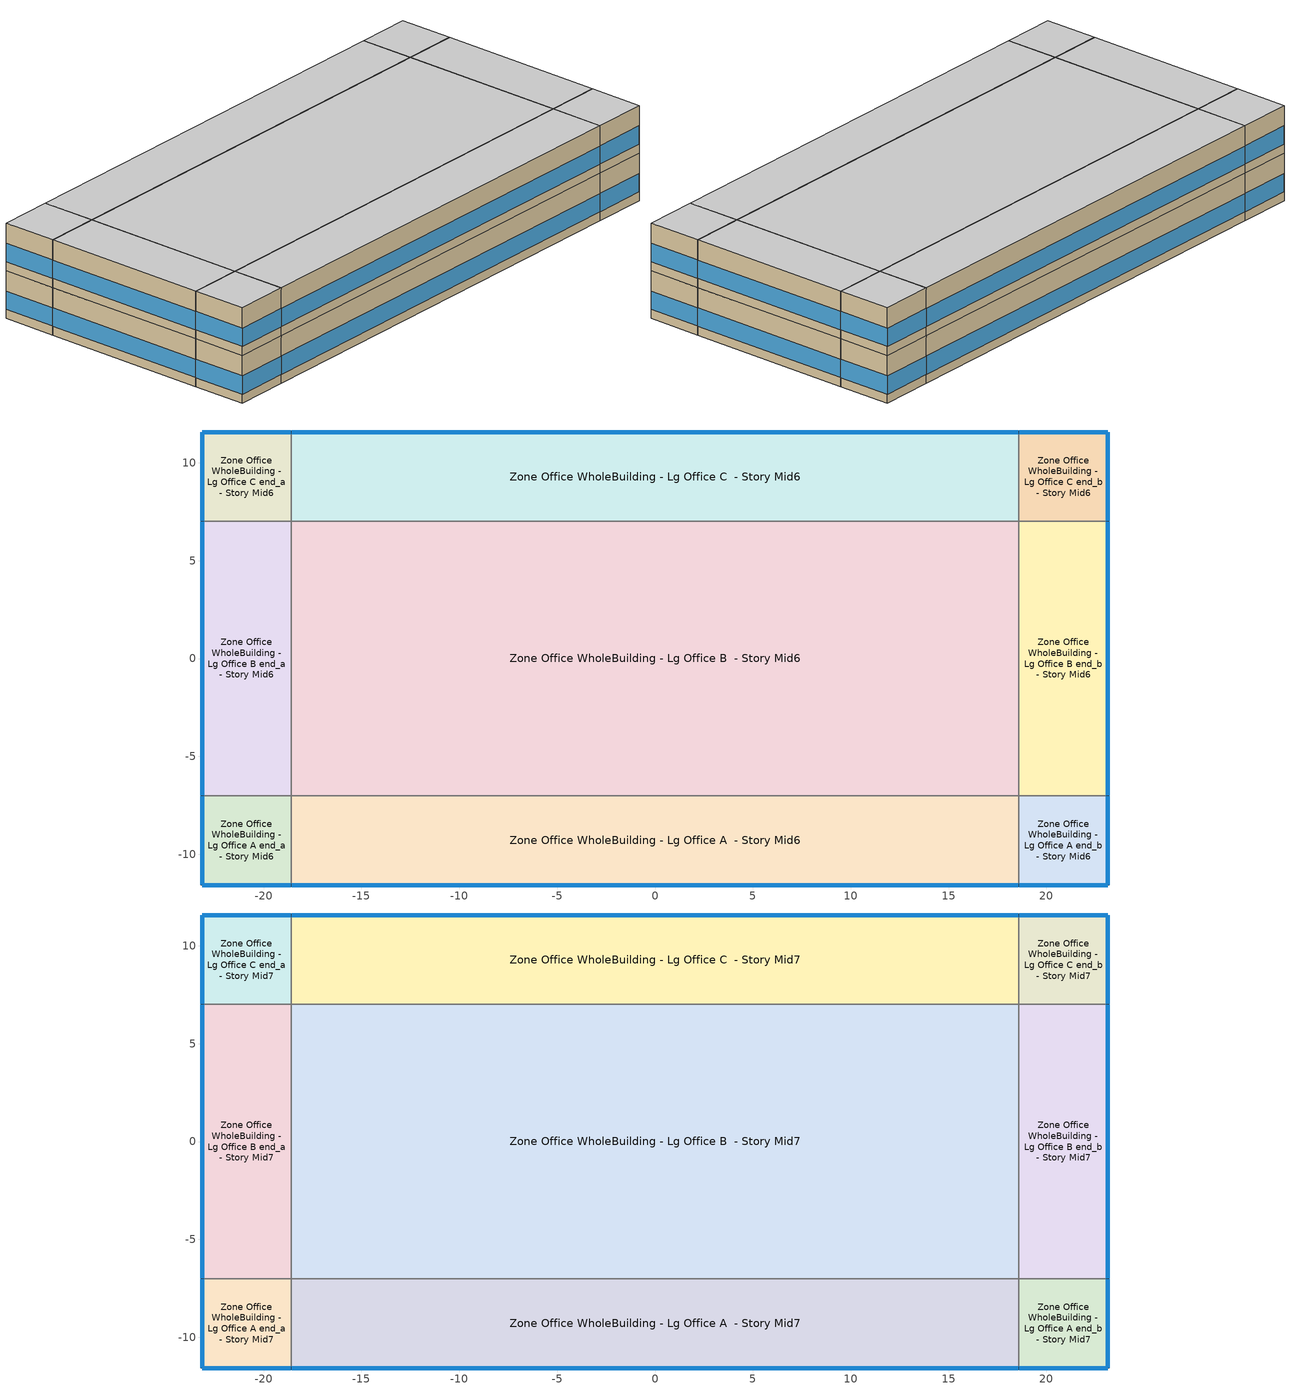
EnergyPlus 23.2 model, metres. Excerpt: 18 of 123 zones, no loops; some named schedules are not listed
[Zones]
Zone Office WholeBuilding - Lg Office A  - Story Mid6
 floor adiabatic (Typical Interior Floor): -18.58,-11.58 -18.58,-7 18.58,-7 18.58,-11.58 z23.77
 wall outside (Typical Insulated Steel Framed Exterior Wall R-4.44): -18.58,-11.58 18.58,-11.58 z23.77:27.74
 wall to Zone Office WholeBuilding - Lg Office A end_a - Story Mid6 (Typical Interior Wall): -18.58,-7 -18.58,-11.58 z23.77:27.74
 wall to Zone Office WholeBuilding - Lg Office B  - Story Mid6 (Typical Interior Wall): 18.58,-7 -18.58,-7 z23.77:27.74
 wall to Zone Office WholeBuilding - Lg Office A end_b - Story Mid6 (Typical Interior Wall): 18.58,-11.58 18.58,-7 z23.77:27.74
 window (Window U-1.01 SHGC 0.74): -18.55,-11.58 18.55,-11.58 z24.54:26.04
 ceiling adiabatic (Typical Interior Ceiling): 18.58,-11.58 18.58,-7 -18.58,-7 -18.58,-11.58 z27.74
Zone Office WholeBuilding - Lg Office A end_a - Story Mid6
 floor adiabatic (Typical Interior Floor): -23.15,-11.58 -23.15,-7 -18.58,-7 -18.58,-11.58 z23.77
 wall outside (Typical Insulated Steel Framed Exterior Wall R-4.44): -23.15,-7 -23.15,-11.58 -18.58,-11.58 z23.77:27.74
 wall to Zone Office WholeBuilding - Lg Office B end_a - Story Mid6 (Typical Interior Wall): -18.58,-7 -23.15,-7 z23.77:27.74
 window (Window U-1.01 SHGC 0.74): -23.15,-7.03 -23.15,-11.55 / -23.13,-11.58 -18.6,-11.58 z24.54:26.06
 ceiling adiabatic (Typical Interior Ceiling): -18.58,-11.58 -18.58,-7 -23.15,-7 -23.15,-11.58 z27.74
Zone Office WholeBuilding - Lg Office A end_b - Story Mid6
 floor adiabatic (Typical Interior Floor): 18.58,-11.58 18.58,-7 23.15,-7 23.15,-11.58 z23.77
 wall outside (Typical Insulated Steel Framed Exterior Wall R-4.44): 18.58,-11.58 23.15,-11.58 23.15,-7 z23.77:27.74
 wall to Zone Office WholeBuilding - Lg Office B end_b - Story Mid6 (Typical Interior Wall): 23.15,-7 18.58,-7 z23.77:27.74
 window (Window U-1.01 SHGC 0.74): 23.15,-11.55 23.15,-7.03 / 18.6,-11.58 23.13,-11.58 z24.54:26.06
 ceiling adiabatic (Typical Interior Ceiling): 23.15,-11.58 23.15,-7 18.58,-7 18.58,-11.58 z27.74
Zone Office WholeBuilding - Lg Office B  - Story Mid6
 floor adiabatic (Typical Interior Floor): -18.58,-7 -18.58,7 18.58,7 18.58,-7 z23.77
 wall to Zone Office WholeBuilding - Lg Office B end_a - Story Mid6 (Typical Interior Wall): -18.58,7 -18.58,-7 z23.77:27.74
 wall to Zone Office WholeBuilding - Lg Office C  - Story Mid6 (Typical Interior Wall): 18.58,7 -18.58,7 z23.77:27.74
 wall to Zone Office WholeBuilding - Lg Office B end_b - Story Mid6 (Typical Interior Wall): 18.58,-7 18.58,7 z23.77:27.74
 ceiling adiabatic (Typical Interior Ceiling): 18.58,-7 18.58,7 -18.58,7 -18.58,-7 z27.74
Zone Office WholeBuilding - Lg Office B end_a - Story Mid6
 floor adiabatic (Typical Interior Floor): -23.15,-7 -23.15,7 -18.58,7 -18.58,-7 z23.77
 wall outside (Typical Insulated Steel Framed Exterior Wall R-4.44): -23.15,7 -23.15,-7 z23.77:27.74
 wall to Zone Office WholeBuilding - Lg Office C end_a - Story Mid6 (Typical Interior Wall): -18.58,7 -23.15,7 z23.77:27.74
 window (Window U-1.01 SHGC 0.74): -23.15,6.98 -23.15,-6.98 z24.54:26.05
 ceiling adiabatic (Typical Interior Ceiling): -18.58,-7 -18.58,7 -23.15,7 -23.15,-7 z27.74
Zone Office WholeBuilding - Lg Office B end_b - Story Mid6
 floor adiabatic (Typical Interior Floor): 18.58,-7 18.58,7 23.15,7 23.15,-7 z23.77
 wall outside (Typical Insulated Steel Framed Exterior Wall R-4.44): 23.15,-7 23.15,7 z23.77:27.74
 wall to Zone Office WholeBuilding - Lg Office C end_b - Story Mid6 (Typical Interior Wall): 23.15,7 18.58,7 z23.77:27.74
 window (Window U-1.01 SHGC 0.74): 23.15,-6.98 23.15,6.98 z24.54:26.05
 ceiling adiabatic (Typical Interior Ceiling): 23.15,-7 23.15,7 18.58,7 18.58,-7 z27.74
Zone Office WholeBuilding - Lg Office C  - Story Mid6
 floor adiabatic (Typical Interior Floor): -18.58,7 -18.58,11.58 18.58,11.58 18.58,7 z23.77
 wall outside (Typical Insulated Steel Framed Exterior Wall R-4.44): 18.58,11.58 -18.58,11.58 z23.77:27.74
 wall to Zone Office WholeBuilding - Lg Office C end_a - Story Mid6 (Typical Interior Wall): -18.58,11.58 -18.58,7 z23.77:27.74
 wall to Zone Office WholeBuilding - Lg Office C end_b - Story Mid6 (Typical Interior Wall): 18.58,7 18.58,11.58 z23.77:27.74
 window (Window U-1.01 SHGC 0.74): 18.55,11.58 -18.55,11.58 z24.54:26.04
 ceiling adiabatic (Typical Interior Ceiling): 18.58,7 18.58,11.58 -18.58,11.58 -18.58,7 z27.74
Zone Office WholeBuilding - Lg Office C end_a - Story Mid6
 floor adiabatic (Typical Interior Floor): -23.15,7 -23.15,11.58 -18.58,11.58 -18.58,7 z23.77
 wall outside (Typical Insulated Steel Framed Exterior Wall R-4.44): -18.58,11.58 -23.15,11.58 -23.15,7 z23.77:27.74
 window (Window U-1.01 SHGC 0.74): -23.15,11.55 -23.15,7.03 / -18.6,11.58 -23.13,11.58 z24.54:26.06
 ceiling adiabatic (Typical Interior Ceiling): -18.58,7 -18.58,11.58 -23.15,11.58 -23.15,7 z27.74
Zone Office WholeBuilding - Lg Office C end_b - Story Mid6
 floor adiabatic (Typical Interior Floor): 18.58,7 18.58,11.58 23.15,11.58 23.15,7 z23.77
 wall outside (Typical Insulated Steel Framed Exterior Wall R-4.44): 23.15,7 23.15,11.58 18.58,11.58 z23.77:27.74
 window (Window U-1.01 SHGC 0.74): 23.13,11.58 18.6,11.58 / 23.15,7.03 23.15,11.55 z24.54:26.06
 ceiling adiabatic (Typical Interior Ceiling): 23.15,7 23.15,11.58 18.58,11.58 18.58,7 z27.74
Zone Office WholeBuilding - Lg Office A  - Story Mid7
 floor adiabatic (Typical Interior Floor): -18.58,-11.58 -18.58,-7 18.58,-7 18.58,-11.58 z27.74
 wall outside (Typical Insulated Steel Framed Exterior Wall R-4.44): -18.58,-11.58 18.58,-11.58 z27.74:31.7
 wall to Zone Office WholeBuilding - Lg Office A end_a - Story Mid7 (Typical Interior Wall): -18.58,-7 -18.58,-11.58 z27.74:31.7
 wall to Zone Office WholeBuilding - Lg Office B  - Story Mid7 (Typical Interior Wall): 18.58,-7 -18.58,-7 z27.74:31.7
 wall to Zone Office WholeBuilding - Lg Office A end_b - Story Mid7 (Typical Interior Wall): 18.58,-11.58 18.58,-7 z27.74:31.7
 window (Window U-1.01 SHGC 0.74): -18.55,-11.58 18.55,-11.58 z28.5:30.01
 ceiling adiabatic (Typical Interior Ceiling): 18.58,-11.58 18.58,-7 -18.58,-7 -18.58,-11.58 z31.7
Zone Office WholeBuilding - Lg Office A end_a - Story Mid7
 floor adiabatic (Typical Interior Floor): -23.15,-11.58 -23.15,-7 -18.58,-7 -18.58,-11.58 z27.74
 wall outside (Typical Insulated Steel Framed Exterior Wall R-4.44): -23.15,-7 -23.15,-11.58 -18.58,-11.58 z27.74:31.7
 wall to Zone Office WholeBuilding - Lg Office B end_a - Story Mid7 (Typical Interior Wall): -18.58,-7 -23.15,-7 z27.74:31.7
 window (Window U-1.01 SHGC 0.74): -23.15,-7.03 -23.15,-11.55 / -23.13,-11.58 -18.6,-11.58 z28.5:30.02
 ceiling adiabatic (Typical Interior Ceiling): -18.58,-11.58 -18.58,-7 -23.15,-7 -23.15,-11.58 z31.7
Zone Office WholeBuilding - Lg Office A end_b - Story Mid7
 floor adiabatic (Typical Interior Floor): 18.58,-11.58 18.58,-7 23.15,-7 23.15,-11.58 z27.74
 wall outside (Typical Insulated Steel Framed Exterior Wall R-4.44): 18.58,-11.58 23.15,-11.58 23.15,-7 z27.74:31.7
 wall to Zone Office WholeBuilding - Lg Office B end_b - Story Mid7 (Typical Interior Wall): 23.15,-7 18.58,-7 z27.74:31.7
 window (Window U-1.01 SHGC 0.74): 23.15,-11.55 23.15,-7.03 / 18.6,-11.58 23.13,-11.58 z28.5:30.02
 ceiling adiabatic (Typical Interior Ceiling): 23.15,-11.58 23.15,-7 18.58,-7 18.58,-11.58 z31.7
Zone Office WholeBuilding - Lg Office B  - Story Mid7
 floor adiabatic (Typical Interior Floor): -18.58,-7 -18.58,7 18.58,7 18.58,-7 z27.74
 wall to Zone Office WholeBuilding - Lg Office B end_a - Story Mid7 (Typical Interior Wall): -18.58,7 -18.58,-7 z27.74:31.7
 wall to Zone Office WholeBuilding - Lg Office C  - Story Mid7 (Typical Interior Wall): 18.58,7 -18.58,7 z27.74:31.7
 wall to Zone Office WholeBuilding - Lg Office B end_b - Story Mid7 (Typical Interior Wall): 18.58,-7 18.58,7 z27.74:31.7
 ceiling adiabatic (Typical Interior Ceiling): 18.58,-7 18.58,7 -18.58,7 -18.58,-7 z31.7
Zone Office WholeBuilding - Lg Office B end_a - Story Mid7
 floor adiabatic (Typical Interior Floor): -23.15,-7 -23.15,7 -18.58,7 -18.58,-7 z27.74
 wall outside (Typical Insulated Steel Framed Exterior Wall R-4.44): -23.15,7 -23.15,-7 z27.74:31.7
 wall to Zone Office WholeBuilding - Lg Office C end_a - Story Mid7 (Typical Interior Wall): -18.58,7 -23.15,7 z27.74:31.7
 window (Window U-1.01 SHGC 0.74): -23.15,6.98 -23.15,-6.98 z28.5:30.01
 ceiling adiabatic (Typical Interior Ceiling): -18.58,-7 -18.58,7 -23.15,7 -23.15,-7 z31.7
Zone Office WholeBuilding - Lg Office B end_b - Story Mid7
 floor adiabatic (Typical Interior Floor): 18.58,-7 18.58,7 23.15,7 23.15,-7 z27.74
 wall outside (Typical Insulated Steel Framed Exterior Wall R-4.44): 23.15,-7 23.15,7 z27.74:31.7
 wall to Zone Office WholeBuilding - Lg Office C end_b - Story Mid7 (Typical Interior Wall): 23.15,7 18.58,7 z27.74:31.7
 window (Window U-1.01 SHGC 0.74): 23.15,-6.98 23.15,6.98 z28.5:30.01
 ceiling adiabatic (Typical Interior Ceiling): 23.15,-7 23.15,7 18.58,7 18.58,-7 z31.7
Zone Office WholeBuilding - Lg Office C  - Story Mid7
 floor adiabatic (Typical Interior Floor): -18.58,7 -18.58,11.58 18.58,11.58 18.58,7 z27.74
 wall outside (Typical Insulated Steel Framed Exterior Wall R-4.44): 18.58,11.58 -18.58,11.58 z27.74:31.7
 wall to Zone Office WholeBuilding - Lg Office C end_a - Story Mid7 (Typical Interior Wall): -18.58,11.58 -18.58,7 z27.74:31.7
 wall to Zone Office WholeBuilding - Lg Office C end_b - Story Mid7 (Typical Interior Wall): 18.58,7 18.58,11.58 z27.74:31.7
 window (Window U-1.01 SHGC 0.74): 18.55,11.58 -18.55,11.58 z28.5:30.01
 ceiling adiabatic (Typical Interior Ceiling): 18.58,7 18.58,11.58 -18.58,11.58 -18.58,7 z31.7
Zone Office WholeBuilding - Lg Office C end_a - Story Mid7
 floor adiabatic (Typical Interior Floor): -23.15,7 -23.15,11.58 -18.58,11.58 -18.58,7 z27.74
 wall outside (Typical Insulated Steel Framed Exterior Wall R-4.44): -18.58,11.58 -23.15,11.58 -23.15,7 z27.74:31.7
 window (Window U-1.01 SHGC 0.74): -23.15,11.55 -23.15,7.03 / -18.6,11.58 -23.13,11.58 z28.5:30.02
 ceiling adiabatic (Typical Interior Ceiling): -18.58,7 -18.58,11.58 -23.15,11.58 -23.15,7 z31.7
Zone Office WholeBuilding - Lg Office C end_b - Story Mid7
 floor adiabatic (Typical Interior Floor): 18.58,7 18.58,11.58 23.15,11.58 23.15,7 z27.74
 wall outside (Typical Insulated Steel Framed Exterior Wall R-4.44): 23.15,7 23.15,11.58 18.58,11.58 z27.74:31.7
 window (Window U-1.01 SHGC 0.74): 23.13,11.58 18.6,11.58 / 23.15,7.03 23.15,11.55 z28.5:30.02
 ceiling adiabatic (Typical Interior Ceiling): 23.15,7 23.15,11.58 18.58,11.58 18.58,7 z31.7
[Building]
ComStock DOE Ref Pre-1980|LargeOffice: North Axis {deg}=270; Terrain=City
[Site:Location]
Maxwell Afb_AL_USA: Latitude {deg}=32.38; Longitude {deg}=-86.36; Time Zone {hr}=-6; Elevation {m}=52
[Site:GroundTemperature:FCfactorMethod]
January Ground Temperature {C}=16; February Ground Temperature {C}=11.9; March Ground Temperature {C}=7.7; April Ground Temperature {C}=4; May Ground Temperature {C}=7.9; June Ground Temperature {C}=13.8; July Ground Temperature {C}=17.2; August Ground Temperature {C}=20.8; September Ground Temperature {C}=24.8; October Ground Temperature {C}=26.1; November Ground Temperature {C}=26.5; December Ground Temperature {C}=22.5
[Site:WaterMainsTemperature]
Calculation Method=Correlation; Annual Average Outdoor Air Temperature {C}=18.7358; Maximum Difference In Monthly Average Outdoor Air Temperatures {deltaC}=20.53
[SizingPeriod:DesignDay] Month=7; Day of Month=21; Day Type=SummerDesignDay; Daily Dry-Bulb Temperature Range {deltaC}=10.3; Dry-Bulb Temperature Range Modifier Type=DefaultMultipliers; Barometric Pressure {Pa}=100702; Wind Speed {m/s}=3; Wind Direction {deg}=240; Rain Indicator=No; Snow Indicator=No; Daylight Saving Time Indicator=No; Solar Model Indicator=ASHRAETau; ASHRAE Clear Sky Optical Depth for Beam Irradiance (taub)=0.459; ASHRAE Clear Sky Optical Depth for Diffuse Irradiance (taud)=2.177; Begin Environment Reset Mode=FullResetAtBeginEnvironment
Name | Maximum Dry-Bulb Temperature {C} | Humidity Condition Type | Wetbulb or DewPoint at Maximum Dry-Bulb {C}
Maxwell Afb Ann Clg .4% Condns DB=>MWB 1 | 36.3 | Wetbulb | 24.8
Maxwell Afb Ann Clg .4% Condns WB=>MDB 1 | 32.9 | Wetbulb | 27
Maxwell Afb Ann Clg 1% Condns DB=>MWB 1 | 35.2 | Wetbulb | 24.8
Maxwell Afb Ann Clg 2% Condns DP=>MDB 1 | 28.6 | Dewpoint | 24.5
[Material] Thermal Absorptance=0.9; Solar Absorptance=0.7
Name | Roughness | Thickness {m} | Conductivity {W/m-K} | Density {kg/m3} | Specific Heat {J/kg-K} | Visible Absorptance
100mm Normalweight concrete floor | MediumRough | 0.1016 | 2.31045 | 2322 | 832.557 | 0.7
25mm Stucco | Smooth | 0.0254 | 0.72 | 1856 | 840 | 0.7
5/8 in. Gypsum Board | MediumSmooth | 0.0159 | 0.16 | 800 | 1090 | 0.7
G01 13mm gypsum board | Smooth | 0.0127 | 0.160031 | 800.001 | 1090.73 | 0.5
Std Wood 6inch 1 | MediumSmooth | 0.15 | 0.12 | 540 | 1210 | 0.7
[Material:NoMass] Roughness=Smooth; Thermal Absorptance=0.9; Solar Absorptance=0.7
Name | Thermal Resistance {m2-K/W} | Visible Absorptance
CP02 CARPET PAD | 0.21648 | 0.8
Typical Insulation R-2.27 | 0.39899 | 0.7
[WindowMaterial:SimpleGlazingSystem]
Simple Glazing Single - No LowE - Clear - Aluminum: U-Factor {W/m2-K}=5.73505; Solar Heat Gain Coefficient=0.744; Visible Transmittance=0.754
[Construction]
InteriorFurnishings 1: Std Wood 6inch 1
Typical Insulated Steel Framed Exterior Wall R-4.44: 25mm Stucco, 5/8 in. Gypsum Board, Typical Insulation R-2.27, 5/8 in. Gypsum Board
Typical Interior Ceiling: CP02 CARPET PAD, 100mm Normalweight concrete floor
Typical Interior Floor: 100mm Normalweight concrete floor, CP02 CARPET PAD
Typical Interior Wall: G01 13mm gypsum board, G01 13mm gypsum board
Window U-1.01 SHGC 0.74: Simple Glazing Single - No LowE - Clear - Aluminum
[Zone] Multiplier=1; Part of Total Floor Area=Yes
Zone Office WholeBuilding - Lg Office A  - Story Mid6; Zone Office WholeBuilding - Lg Office A  - Story Mid7; Zone Office WholeBuilding - Lg Office A end_a - Story Mid6; Zone Office WholeBuilding - Lg Office A end_a - Story Mid7; Zone Office WholeBuilding - Lg Office A end_b - Story Mid6; Zone Office WholeBuilding - Lg Office A end_b - Story Mid7; Zone Office WholeBuilding - Lg Office B  - Story Mid6; Zone Office WholeBuilding - Lg Office B  - Story Mid7; Zone Office WholeBuilding - Lg Office B end_a - Story Mid6; Zone Office WholeBuilding - Lg Office B end_a - Story Mid7; Zone Office WholeBuilding - Lg Office B end_b - Story Mid6; Zone Office WholeBuilding - Lg Office B end_b - Story Mid7; Zone Office WholeBuilding - Lg Office C  - Story Mid6; Zone Office WholeBuilding - Lg Office C  - Story Mid7; Zone Office WholeBuilding - Lg Office C end_a - Story Mid6; Zone Office WholeBuilding - Lg Office C end_a - Story Mid7; Zone Office WholeBuilding - Lg Office C end_b - Story Mid6; Zone Office WholeBuilding - Lg Office C end_b - Story Mid7
[Space] Space Type=Office WholeBuilding - Lg Office - ComStock DOE Ref Pre-1980
Name | Zone
Office WholeBuilding - Lg Office A  - Story Mid6 | Zone Office WholeBuilding - Lg Office A  - Story Mid6
Office WholeBuilding - Lg Office A  - Story Mid7 | Zone Office WholeBuilding - Lg Office A  - Story Mid7
Office WholeBuilding - Lg Office A end_a - Story Mid6 | Zone Office WholeBuilding - Lg Office A end_a - Story Mid6
Office WholeBuilding - Lg Office A end_a - Story Mid7 | Zone Office WholeBuilding - Lg Office A end_a - Story Mid7
Office WholeBuilding - Lg Office A end_b - Story Mid6 | Zone Office WholeBuilding - Lg Office A end_b - Story Mid6
Office WholeBuilding - Lg Office A end_b - Story Mid7 | Zone Office WholeBuilding - Lg Office A end_b - Story Mid7
Office WholeBuilding - Lg Office B  - Story Mid6 | Zone Office WholeBuilding - Lg Office B  - Story Mid6
Office WholeBuilding - Lg Office B  - Story Mid7 | Zone Office WholeBuilding - Lg Office B  - Story Mid7
Office WholeBuilding - Lg Office B end_a - Story Mid6 | Zone Office WholeBuilding - Lg Office B end_a - Story Mid6
Office WholeBuilding - Lg Office B end_a - Story Mid7 | Zone Office WholeBuilding - Lg Office B end_a - Story Mid7
Office WholeBuilding - Lg Office B end_b - Story Mid6 | Zone Office WholeBuilding - Lg Office B end_b - Story Mid6
Office WholeBuilding - Lg Office B end_b - Story Mid7 | Zone Office WholeBuilding - Lg Office B end_b - Story Mid7
Office WholeBuilding - Lg Office C  - Story Mid6 | Zone Office WholeBuilding - Lg Office C  - Story Mid6
Office WholeBuilding - Lg Office C  - Story Mid7 | Zone Office WholeBuilding - Lg Office C  - Story Mid7
Office WholeBuilding - Lg Office C end_a - Story Mid6 | Zone Office WholeBuilding - Lg Office C end_a - Story Mid6
Office WholeBuilding - Lg Office C end_a - Story Mid7 | Zone Office WholeBuilding - Lg Office C end_a - Story Mid7
Office WholeBuilding - Lg Office C end_b - Story Mid6 | Zone Office WholeBuilding - Lg Office C end_b - Story Mid6
Office WholeBuilding - Lg Office C end_b - Story Mid7 | Zone Office WholeBuilding - Lg Office C end_b - Story Mid7
[SpaceList]
Office WholeBuilding - Lg Office - ComStock DOE Ref Pre-1980: Office WholeBuilding - Lg Office B  - Story Mid10, Office WholeBuilding - Lg Office B  - Story Ground, Office WholeBuilding - Lg Office A end_a - Story Mid, Office WholeBuilding - Lg Office A  - Story Mid, Office WholeBuilding - Lg Office B  - Story Mid, Office WholeBuilding - Lg Office C  - Story Mid, Office WholeBuilding - Lg Office A end_b - Story Mid, Office WholeBuilding - Lg Office B end_a - Story Mid2, Office WholeBuilding - Lg Office C end_a - Story Mid2, Office WholeBuilding - Lg Office A end_b - Story Mid8, Office WholeBuilding - Lg Office A end_a - Story Mid3, Office WholeBuilding - Lg Office B end_a - Story Mid3, Office WholeBuilding - Lg Office C end_a - Story Mid3, Office WholeBuilding - Lg Office A end_b - Story Top, Office WholeBuilding - Lg Office A end_b - Story Mid3, Office WholeBuilding - Lg Office B end_b - Story Mid3, Office WholeBuilding - Lg Office A  - Story Mid2, Office WholeBuilding - Lg Office C end_b - Story Mid3, Office WholeBuilding - Lg Office A end_a - Story Mid4, Office WholeBuilding - Lg Office B end_a - Story Mid4, Office WholeBuilding - Lg Office A  - Story Mid4, Office WholeBuilding - Lg Office B  - Story Mid4, Office WholeBuilding - Lg Office C  - Story Mid4, Office WholeBuilding - Lg Office B end_a - Story Ground, Office WholeBuilding - Lg Office B end_b - Story Mid2, Office WholeBuilding - Lg Office A end_a - Story Mid8, Office WholeBuilding - Lg Office A end_b - Story Mid4, Office WholeBuilding - Lg Office B end_b - Story Mid4, Office WholeBuilding - Lg Office C end_a - Story Ground, Office WholeBuilding - Lg Office C end_b - Story Mid4, Office WholeBuilding - Lg Office C end_a - Story Mid5, Office WholeBuilding - Lg Office C  - Story Mid5, Office WholeBuilding - Lg Office A  - Story Mid3, Office WholeBuilding - Lg Office A end_b - Story Mid5, Office WholeBuilding - Lg Office B end_b - Story Mid5, Office WholeBuilding - Lg Office A end_a - Story Ground, Office WholeBuilding - Lg Office C  - Story Mid2, Office WholeBuilding - Lg Office C  - Story Mid10, Office WholeBuilding - Lg Office B end_a - Story Mid, Office WholeBuilding - Lg Office C end_a - Story Mid10, Office WholeBuilding - Lg Office B  - Story Mid9, Office WholeBuilding - Lg Office B end_b - Story Mid10, Office WholeBuilding - Lg Office A end_b - Story Mid10, Office WholeBuilding - Lg Office B end_b - Story Mid9, Office WholeBuilding - Lg Office C end_a - Story Mid11, Office WholeBuilding - Lg Office C end_b - Story Top, Office WholeBuilding - Lg Office B end_b - Story Top, Office WholeBuilding - Lg Office A end_a - Story Mid7, Office WholeBuilding - Lg Office A end_a - Story Mid6, Office WholeBuilding - Lg Office A  - Story Mid5, Office WholeBuilding - Lg Office B  - Story Mid6, Office WholeBuilding - Lg Office C end_b - Story Mid11, Office WholeBuilding - Lg Office B  - Story Top, Office WholeBuilding - Lg Office A end_a - Story Mid10, Office WholeBuilding - Lg Office C end_b - Story Mid, Office WholeBuilding - Lg Office C  - Story Top, Office WholeBuilding - Lg Office A end_a - Story Mid11, Office WholeBuilding - Lg Office B  - Story Mid3, Office WholeBuilding - Lg Office C end_a - Story Top, Office WholeBuilding - Lg Office C end_b - Story Mid2, Office WholeBuilding - Lg Office A end_b - Story Mid6, Office WholeBuilding - Lg Office C end_b - Story Mid6, Office WholeBuilding - Lg Office A  - Story Mid10, Office WholeBuilding - Lg Office A  - Story Top, Office WholeBuilding - Lg Office A  - Story Mid6, Office WholeBuilding - Lg Office C end_a - Story Mid4, Office WholeBuilding - Lg Office C  - Story Mid11, Office WholeBuilding - Lg Office A  - Story Mid11, Office WholeBuilding - Lg Office B end_b - Story Mid, Office WholeBuilding - Lg Office A end_b - Story Mid9, Office WholeBuilding - Lg Office B end_a - Story Mid10, Office WholeBuilding - Lg Office C  - Story Mid9, Office WholeBuilding - Lg Office C end_b - Story Mid9, Office WholeBuilding - Lg Office C  - Story Mid3, Office WholeBuilding - Lg Office B  - Story Mid5, Office WholeBuilding - Lg Office C  - Story Mid7, Office WholeBuilding - Lg Office A end_a - Story Mid9, Office WholeBuilding - Lg Office B end_a - Story Mid11, Office WholeBuilding - Lg Office B end_a - Story Top, Office WholeBuilding - Lg Office A end_b - Story Mid11, Office WholeBuilding - Lg Office A  - Story Mid9, Office WholeBuilding - Lg Office B end_a - Story Mid5, Office WholeBuilding - Lg Office B end_a - Story Mid8, Office WholeBuilding - Lg Office C end_b - Story Mid8, Office WholeBuilding - Lg Office B  - Story Mid11, Office WholeBuilding - Lg Office C end_a - Story Mid9, Office WholeBuilding - Lg Office A  - Story Ground, Office WholeBuilding - Lg Office C end_a - Story Mid6, Office WholeBuilding - Lg Office C end_a - Story Mid, Office WholeBuilding - Lg Office A end_b - Story Mid2, Office WholeBuilding - Lg Office B end_a - Story Mid6, Office WholeBuilding - Lg Office B  - Story Mid7, Office WholeBuilding - Lg Office B end_a - Story Mid9, Office WholeBuilding - Lg Office B end_b - Story Mid8, Office WholeBuilding - Lg Office A end_a - Story Mid5, Office WholeBuilding - Lg Office B end_b - Story Mid7, Office WholeBuilding - Lg Office A end_a - Story Top, Office WholeBuilding - Lg Office A  - Story Mid7, Office WholeBuilding - Lg Office A end_a - Story Mid2, Office WholeBuilding - Lg Office B  - Story Mid2, Office WholeBuilding - Lg Office C  - Story Mid8, Office WholeBuilding - Lg Office C end_b - Story Mid10, Office WholeBuilding - Lg Office C end_a - Story Mid7, Office WholeBuilding - Lg Office B end_b - Story Mid11, Office WholeBuilding - Lg Office B  - Story Mid8, Office WholeBuilding - Lg Office A  - Story Mid8, Office WholeBuilding - Lg Office C end_a - Story Mid8, Office WholeBuilding - Lg Office C  - Story Ground, Office WholeBuilding - Lg Office C end_b - Story Mid7, Office WholeBuilding - Lg Office A end_b - Story Mid7, Office WholeBuilding - Lg Office B end_a - Story Mid7, Office WholeBuilding - Lg Office C  - Story Mid6, Office WholeBuilding - Lg Office B end_b - Story Mid6, Office WholeBuilding - Lg Office C end_b - Story Mid5
[Lights] Zone or ZoneList or Space or SpaceList=Office WholeBuilding - Lg Office - ComStock DOE Ref Pre-1980; Schedule=Office BLDG_LIGHT_EndUseData BPR Adjusted; Design Level Calculation Method=Watts/Area; Return Air Fraction=0; Fraction Visible=0.2; Fraction Replaceable=1
Name | Watts per Zone Floor Area {W/m2} | Fraction Radiant
Office WholeBuilding - Lg Office - ComStock DOE Ref Pre-1980 General Lighting | 5.0993 | 0.31
Office WholeBuilding - Lg Office - ComStock DOE Ref Pre-1980 Wall Wash Lighting | 3.64317 | 0.125
[ElectricEquipment]
Office WholeBuilding - Lg Office Elec Equip: Zone or ZoneList or Space or SpaceList=Office WholeBuilding - Lg Office - ComStock DOE Ref Pre-1980; Schedule=Office BLDG_EQUIP_EndUseData BPR Adjusted; Design Level Calculation Method=Watts/Area; Watts per Zone Floor Area {W/m2}=8.07293; Fraction Latent=0; Fraction Radiant=0.5; Fraction Lost=0
[InternalMass] Construction=InteriorFurnishings 1
Name | Zone or ZoneList | Space or SpaceList | Surface Area {m2}
Office WholeBuilding - Lg Office A  - Story Mid6 Mass | Zone Office WholeBuilding - Lg Office A  - Story Mid6 | Office WholeBuilding - Lg Office A  - Story Mid6 | 339.777
Office WholeBuilding - Lg Office A  - Story Mid7 Mass | Zone Office WholeBuilding - Lg Office A  - Story Mid7 | Office WholeBuilding - Lg Office A  - Story Mid7 | 339.777
Office WholeBuilding - Lg Office A end_a - Story Mid6 Mass | Zone Office WholeBuilding - Lg Office A end_a - Story Mid6 | Office WholeBuilding - Lg Office A end_a - Story Mid6 | 41.8064
Office WholeBuilding - Lg Office A end_a - Story Mid7 Mass | Zone Office WholeBuilding - Lg Office A end_a - Story Mid7 | Office WholeBuilding - Lg Office A end_a - Story Mid7 | 41.8064
Office WholeBuilding - Lg Office A end_b - Story Mid6 Mass | Zone Office WholeBuilding - Lg Office A end_b - Story Mid6 | Office WholeBuilding - Lg Office A end_b - Story Mid6 | 41.8064
Office WholeBuilding - Lg Office A end_b - Story Mid7 Mass | Zone Office WholeBuilding - Lg Office A end_b - Story Mid7 | Office WholeBuilding - Lg Office A end_b - Story Mid7 | 41.8064
Office WholeBuilding - Lg Office B  - Story Mid6 Mass | Zone Office WholeBuilding - Lg Office B  - Story Mid6 | Office WholeBuilding - Lg Office B  - Story Mid6 | 1040.97
Office WholeBuilding - Lg Office B  - Story Mid7 Mass | Zone Office WholeBuilding - Lg Office B  - Story Mid7 | Office WholeBuilding - Lg Office B  - Story Mid7 | 1040.97
Office WholeBuilding - Lg Office B end_a - Story Mid6 Mass | Zone Office WholeBuilding - Lg Office B end_a - Story Mid6 | Office WholeBuilding - Lg Office B end_a - Story Mid6 | 128.082
Office WholeBuilding - Lg Office B end_a - Story Mid7 Mass | Zone Office WholeBuilding - Lg Office B end_a - Story Mid7 | Office WholeBuilding - Lg Office B end_a - Story Mid7 | 128.082
Office WholeBuilding - Lg Office B end_b - Story Mid6 Mass | Zone Office WholeBuilding - Lg Office B end_b - Story Mid6 | Office WholeBuilding - Lg Office B end_b - Story Mid6 | 128.082
Office WholeBuilding - Lg Office B end_b - Story Mid7 Mass | Zone Office WholeBuilding - Lg Office B end_b - Story Mid7 | Office WholeBuilding - Lg Office B end_b - Story Mid7 | 128.082
Office WholeBuilding - Lg Office C  - Story Mid6 Mass | Zone Office WholeBuilding - Lg Office C  - Story Mid6 | Office WholeBuilding - Lg Office C  - Story Mid6 | 339.777
Office WholeBuilding - Lg Office C  - Story Mid7 Mass | Zone Office WholeBuilding - Lg Office C  - Story Mid7 | Office WholeBuilding - Lg Office C  - Story Mid7 | 339.777
Office WholeBuilding - Lg Office C end_a - Story Mid6 Mass | Zone Office WholeBuilding - Lg Office C end_a - Story Mid6 | Office WholeBuilding - Lg Office C end_a - Story Mid6 | 41.8064
Office WholeBuilding - Lg Office C end_a - Story Mid7 Mass | Zone Office WholeBuilding - Lg Office C end_a - Story Mid7 | Office WholeBuilding - Lg Office C end_a - Story Mid7 | 41.8064
Office WholeBuilding - Lg Office C end_b - Story Mid6 Mass | Zone Office WholeBuilding - Lg Office C end_b - Story Mid6 | Office WholeBuilding - Lg Office C end_b - Story Mid6 | 41.8064
Office WholeBuilding - Lg Office C end_b - Story Mid7 Mass | Zone Office WholeBuilding - Lg Office C end_b - Story Mid7 | Office WholeBuilding - Lg Office C end_b - Story Mid7 | 41.8064
[ZoneInfiltration:DesignFlowRate] Design Flow Rate Calculation Method=Flow/ExteriorArea; Flow Rate per Exterior Surface Area {m3/s-m2}=0.000619923; Velocity Term Coefficient=0
Name | Zone or ZoneList or Space or SpaceList | Schedule | Constant Term Coefficient | Temperature Term Coefficient | Velocity Squared Term Coefficient
Office WholeBuilding - Lg Office A  - Story Mid6 HVAC Off Infiltration | Office WholeBuilding - Lg Office A  - Story Mid6 | Infiltration HVAC Off Schedule | 0 | 0.0173 | 0.0398
Office WholeBuilding - Lg Office A  - Story Mid6 HVAC On Infiltration | Office WholeBuilding - Lg Office A  - Story Mid6 | Infiltration HVAC On Schedule | -0.0451 | 0.0046 | 0.0327
Office WholeBuilding - Lg Office A  - Story Mid7 HVAC Off Infiltration | Office WholeBuilding - Lg Office A  - Story Mid7 | Infiltration HVAC Off Schedule | 0 | 0.0173 | 0.0398
Office WholeBuilding - Lg Office A  - Story Mid7 HVAC On Infiltration | Office WholeBuilding - Lg Office A  - Story Mid7 | Infiltration HVAC On Schedule | -0.0451 | 0.0046 | 0.0327
Office WholeBuilding - Lg Office A end_a - Story Mid6 HVAC Off Infiltration | Office WholeBuilding - Lg Office A end_a - Story Mid6 | Infiltration HVAC Off Schedule | 0 | 0.0173 | 0.0398
Office WholeBuilding - Lg Office A end_a - Story Mid6 HVAC On Infiltration | Office WholeBuilding - Lg Office A end_a - Story Mid6 | Infiltration HVAC On Schedule | -0.0451 | 0.0046 | 0.0327
Office WholeBuilding - Lg Office A end_a - Story Mid7 HVAC Off Infiltration | Office WholeBuilding - Lg Office A end_a - Story Mid7 | Infiltration HVAC Off Schedule | 0 | 0.0173 | 0.0398
Office WholeBuilding - Lg Office A end_a - Story Mid7 HVAC On Infiltration | Office WholeBuilding - Lg Office A end_a - Story Mid7 | Infiltration HVAC On Schedule | -0.0451 | 0.0046 | 0.0327
Office WholeBuilding - Lg Office A end_b - Story Mid6 HVAC Off Infiltration | Office WholeBuilding - Lg Office A end_b - Story Mid6 | Infiltration HVAC Off Schedule | 0 | 0.0173 | 0.0398
Office WholeBuilding - Lg Office A end_b - Story Mid6 HVAC On Infiltration | Office WholeBuilding - Lg Office A end_b - Story Mid6 | Infiltration HVAC On Schedule | -0.0451 | 0.0046 | 0.0327
Office WholeBuilding - Lg Office A end_b - Story Mid7 HVAC Off Infiltration | Office WholeBuilding - Lg Office A end_b - Story Mid7 | Infiltration HVAC Off Schedule | 0 | 0.0173 | 0.0398
Office WholeBuilding - Lg Office A end_b - Story Mid7 HVAC On Infiltration | Office WholeBuilding - Lg Office A end_b - Story Mid7 | Infiltration HVAC On Schedule | -0.0451 | 0.0046 | 0.0327
Office WholeBuilding - Lg Office B end_a - Story Mid6 HVAC Off Infiltration | Office WholeBuilding - Lg Office B end_a - Story Mid6 | Infiltration HVAC Off Schedule | 0 | 0.0173 | 0.0398
Office WholeBuilding - Lg Office B end_a - Story Mid6 HVAC On Infiltration | Office WholeBuilding - Lg Office B end_a - Story Mid6 | Infiltration HVAC On Schedule | -0.0451 | 0.0046 | 0.0327
Office WholeBuilding - Lg Office B end_a - Story Mid7 HVAC Off Infiltration | Office WholeBuilding - Lg Office B end_a - Story Mid7 | Infiltration HVAC Off Schedule | 0 | 0.0173 | 0.0398
Office WholeBuilding - Lg Office B end_a - Story Mid7 HVAC On Infiltration | Office WholeBuilding - Lg Office B end_a - Story Mid7 | Infiltration HVAC On Schedule | -0.0451 | 0.0046 | 0.0327
Office WholeBuilding - Lg Office B end_b - Story Mid6 HVAC Off Infiltration | Office WholeBuilding - Lg Office B end_b - Story Mid6 | Infiltration HVAC Off Schedule | 0 | 0.0173 | 0.0398
Office WholeBuilding - Lg Office B end_b - Story Mid6 HVAC On Infiltration | Office WholeBuilding - Lg Office B end_b - Story Mid6 | Infiltration HVAC On Schedule | -0.0451 | 0.0046 | 0.0327
Office WholeBuilding - Lg Office B end_b - Story Mid7 HVAC Off Infiltration | Office WholeBuilding - Lg Office B end_b - Story Mid7 | Infiltration HVAC Off Schedule | 0 | 0.0173 | 0.0398
Office WholeBuilding - Lg Office B end_b - Story Mid7 HVAC On Infiltration | Office WholeBuilding - Lg Office B end_b - Story Mid7 | Infiltration HVAC On Schedule | -0.0451 | 0.0046 | 0.0327
Office WholeBuilding - Lg Office C  - Story Mid6 HVAC Off Infiltration | Office WholeBuilding - Lg Office C  - Story Mid6 | Infiltration HVAC Off Schedule | 0 | 0.0173 | 0.0398
Office WholeBuilding - Lg Office C  - Story Mid6 HVAC On Infiltration | Office WholeBuilding - Lg Office C  - Story Mid6 | Infiltration HVAC On Schedule | -0.0451 | 0.0046 | 0.0327
Office WholeBuilding - Lg Office C  - Story Mid7 HVAC Off Infiltration | Office WholeBuilding - Lg Office C  - Story Mid7 | Infiltration HVAC Off Schedule | 0 | 0.0173 | 0.0398
Office WholeBuilding - Lg Office C  - Story Mid7 HVAC On Infiltration | Office WholeBuilding - Lg Office C  - Story Mid7 | Infiltration HVAC On Schedule | -0.0451 | 0.0046 | 0.0327
Office WholeBuilding - Lg Office C end_a - Story Mid6 HVAC Off Infiltration | Office WholeBuilding - Lg Office C end_a - Story Mid6 | Infiltration HVAC Off Schedule | 0 | 0.0173 | 0.0398
Office WholeBuilding - Lg Office C end_a - Story Mid6 HVAC On Infiltration | Office WholeBuilding - Lg Office C end_a - Story Mid6 | Infiltration HVAC On Schedule | -0.0451 | 0.0046 | 0.0327
Office WholeBuilding - Lg Office C end_a - Story Mid7 HVAC Off Infiltration | Office WholeBuilding - Lg Office C end_a - Story Mid7 | Infiltration HVAC Off Schedule | 0 | 0.0173 | 0.0398
Office WholeBuilding - Lg Office C end_a - Story Mid7 HVAC On Infiltration | Office WholeBuilding - Lg Office C end_a - Story Mid7 | Infiltration HVAC On Schedule | -0.0451 | 0.0046 | 0.0327
Office WholeBuilding - Lg Office C end_b - Story Mid6 HVAC Off Infiltration | Office WholeBuilding - Lg Office C end_b - Story Mid6 | Infiltration HVAC Off Schedule | 0 | 0.0173 | 0.0398
Office WholeBuilding - Lg Office C end_b - Story Mid6 HVAC On Infiltration | Office WholeBuilding - Lg Office C end_b - Story Mid6 | Infiltration HVAC On Schedule | -0.0451 | 0.0046 | 0.0327
Office WholeBuilding - Lg Office C end_b - Story Mid7 HVAC Off Infiltration | Office WholeBuilding - Lg Office C end_b - Story Mid7 | Infiltration HVAC Off Schedule | 0 | 0.0173 | 0.0398
Office WholeBuilding - Lg Office C end_b - Story Mid7 HVAC On Infiltration | Office WholeBuilding - Lg Office C end_b - Story Mid7 | Infiltration HVAC On Schedule | -0.0451 | 0.0046 | 0.0327
[People]
Office WholeBuilding - Lg Office People: Zone or ZoneList or Space or SpaceList=Office WholeBuilding - Lg Office - ComStock DOE Ref Pre-1980; Number of People Schedule=Large Office Bldg Occ; Number of People Calculation Method=People/Area; People per Floor Area {person/m2}=0.0538196; Fraction Radiant=0.3; Activity Level Schedule=Large Office Activity; Work Efficiency Schedule=Work Efficiency Schedule; Clothing Insulation Schedule=Clothing Schedule; Air Velocity Schedule=Air Velocity Schedule
[Exterior:Lights] Schedule=Always On Discrete; Control Option=AstronomicalClock
Name | Design Level {W}
Building Facades | 1481.13
Main Entries | 276.923
Other Doors | 346.154
Parking Areas and Drives | 12089.1
[Schedule:Day:Interval]
Office BLDG_LIGHT_EndUseData Default 1: No, 00:15, 0.516857, 00:30, 0.515675, 00:45, 0.51712, 01:00, 0.518565, 01:15, 0.520011, 01:30, 0.521456, 01:45, 0.522901, 02:00, 0.524346, 02:15, 0.525792, 02:30, 0.527237, 02:45, 0.528682, 03:00, 0.530127, 03:15, 0.531572, 03:30, 0.542091, 03:45, 0.55261, 04:00, 0.563129, 04:15, 0.573648, 04:30, 0.610662, 04:45, 0.647675, 05:00, 0.684689, 05:15, 0.721703, 05:30, 0.745764, 05:45, 0.769825, 06:00, 0.793886, 06:15, 0.817947, 06:30, 0.825254, 06:45, 0.83256, 07:00, 0.839866, 07:15, 0.847173, 07:30, 0.847644, 07:45, 0.848115, 08:00, 0.848586, 08:15, 0.849058, 08:30, 0.849529, 08:45, 0.85, 09:00, 0.84666, 09:15, 0.843321, 09:30, 0.839981, 09:45, 0.836641, 10:00, 0.831443, 10:15, 0.826246, 10:30, 0.821048, 10:45, 0.81585, 11:00, 0.818365, 11:15, 0.820881, 11:30, 0.823396, 11:45, 0.825912, 12:00, 0.823101, 12:15, 0.82029, 12:30, 0.817479, 12:45, 0.814668, 13:00, 0.802329, 13:15, 0.789989, 13:30, 0.77765, 13:45, 0.765311, 14:00, 0.741224, 14:15, 0.717136, 14:30, 0.693048, 14:45, 0.668961, 15:00, 0.644873, 15:15, 0.620786, 15:30, 0.60365, 15:45, 0.586514, 16:00, 0.569378, 16:15, 0.552242, 16:30, 0.547664, 16:45, 0.543086, 17:00, 0.538508, 17:15, 0.53393, 17:30, 0.533396, 17:45, 0.532861, 18:00, 0.532327, 18:15, 0.531792, 18:30, 0.531902, 18:45, 0.532013, 19:00, 0.532123, 19:15, 0.532233, 19:30, 0.532175, 19:45, 0.532117, 20:00, 0.532059, 20:15, 0.532, 20:30, 0.528579, 20:45, 0.525157, 21:00, 0.521735, 21:15, 0.518313, 21:30, 0.517833, 21:45, 0.517352, 22:00, 0.516871, 22:15, 0.51639, 22:30, 0.514793, 22:45, 0.513195, 23:00, 0.511598, 23:15, 0.51, 23:30, 0.512562, 23:45, 0.513994, 24:00, 0.515425
Office BLDG_LIGHT_EndUseData Sat Day: Average, 00:15, 0.0442365, 00:30, 0.0446452, 00:45, 0.0442747, 01:00, 0.0439041, 01:15, 0.0435336, 01:30, 0.0431631, 01:45, 0.0431223, 02:00, 0.0430816, 02:15, 0.0430408, 02:30, 0.043, 02:45, 0.0430061, 03:00, 0.0430121, 03:15, 0.0430182, 03:30, 0.0430243, 03:45, 0.0146644, 04:00, 0.0122997, 04:15, 0.00993504, 04:30, 0.0132042, 04:45, 0.0164734, 05:00, 0.0197426, 05:15, 0.0230118, 05:30, 0.030007, 05:45, 0.0370022, 06:00, 0.0439974, 06:15, 0.0509927, 06:30, 0.0527134, 06:45, 0.0544341, 07:00, 0.0561548, 07:15, 0.0578755, 07:30, 0.0595962, 07:45, 0.0613169, 08:00, 0.0630376, 08:15, 0.0647583, 08:30, 0.066479, 08:45, 0.0681997, 09:00, 0.0699204, 09:15, 0.0716411, 09:30, 0.0733618, 09:45, 0.0750825, 10:00, 0.0768032, 10:15, 0.0785239, 10:30, 0.0802446, 10:45, 0.0819653, 11:00, 0.083686, 11:15, 0.0854067, 11:30, 0.0871274, 11:45, 0.0888481, 11:52, 0.0897084, 12:00, 0.00448542, 12:15, 0.00453492, 12:30, 0.00458442, 12:45, 0.00463392, 13:00, 0.00468342, 13:15, 0.00473292, 13:30, 0.00478243, 13:45, 0.00483193, 13:52, 0.0897084, 14:00, 0.00488143, 14:07, 0.0892901, 14:15, 0.00493093, 14:22, 0.0888718, 14:30, 0.00498043, 14:37, 0.0884535, 14:45, 0.00502993, 14:52, 0.0880351, 15:00, 0.00507943, 15:07, 0.0876168, 15:15, 0.00512893, 15:22, 0.0871985, 15:30, 0.00517843, 15:37, 0.0867802, 15:45, 0.00522793, 15:52, 0.0863618, 16:00, 0.00527743, 16:07, 0.0859435, 16:15, 0.00532693, 16:22, 0.0855252, 16:30, 0.00537643, 16:37, 0.0851068, 16:45, 0.00542593, 16:52, 0.0846885, 17:00, 0.00547543, 17:07, 0.0842702, 17:15, 0.00552493, 17:22, 0.0838519, 17:30, 0.00557443, 17:37, 0.0834335, 17:45, 0.00562393, 17:52, 0.0830152, 18:00, 0.00567343, 18:07, 0.0825969, 18:15, 0.00572293, 18:22, 0.0821785, 18:30, 0.00577243, 18:37, 0.0817602, 18:45, 0.00582193, 18:52, 0.0813419, 19:00, 0.00587144, 19:07, 0.0809236, 19:15, 0.00592094, 19:22, 0.0805052, 19:30, 0.0802961, 19:45, 0.0739889, 20:00, 0.0676818, 20:15, 0.0613747, 20:30, 0.0550676, 20:45, 0.0539705, 21:00, 0.0528734, 21:15, 0.0517763, 21:30, 0.0506792, 21:45, 0.0506204, 22:00, 0.0505616, 22:15, 0.0505029, 22:30, 0.0504441, 22:45, 0.0485857, 23:00, 0.0467273, 23:15, 0.0448689, 23:30, 0.0430105, 23:45, 0.0434192, 24:00, 0.00527743
Office BLDG_LIGHT_EndUseData Summer Design Day 1; 9 Zone VAV 10 Occ Sch Summer Design Day 1; 9 Zone VAV 10 Occ Sch Winter Design Day 1; Infiltration HVAC Off Schedule Schedule Day 0 1: No, 24:00, 1
Office BLDG_LIGHT_EndUseData Winter Design Day 1; 9 Zone VAV 10 Occ Sch Sunday 1; Infiltration HVAC Off Schedule Summer Design Day Schedule 1; Infiltration HVAC Off Schedule Winter Design Day Schedule 1: No, 24:00, 0
9 Zone VAV 10 Occ Sch Default 1: No, 03:30, 0, 18:15, 1, 24:00, 0
9 Zone VAV 10 Occ Sch Saturday 1: No, 03:45, 0, 20:22, 1, 24:00, 0
Infiltration HVAC Off Schedule Default Day Schedule: No, 03:30, 1, 18:15, 0, 24:00, 1
Infiltration HVAC Off Schedule Schedule Day 2: No, 03:45, 1, 20:22, 0, 24:00, 1
[Schedule:Week:Daily]
Office BLDG_LIGHT_EndUseData BPR Adjusted Week Rule - Jan1-Jan6: Office BLDG_LIGHT_EndUseData Default 1, Office BLDG_LIGHT_EndUseData Default 1, Office BLDG_LIGHT_EndUseData Default 1, Office BLDG_LIGHT_EndUseData Default 1, Office BLDG_LIGHT_EndUseData Default 1, Office BLDG_LIGHT_EndUseData Default 1, Office BLDG_LIGHT_EndUseData Sat Day, Office BLDG_LIGHT_EndUseData Default 1, Office BLDG_LIGHT_EndUseData Summer Design Day 1, Office BLDG_LIGHT_EndUseData Winter Design Day 1, Office BLDG_LIGHT_EndUseData Default 1, Office BLDG_LIGHT_EndUseData Default 1
Office BLDG_LIGHT_EndUseData BPR Adjusted Week Rule - Jan7-Dec31: Office BLDG_LIGHT_EndUseData Sun Day, Office BLDG_LIGHT_EndUseData Default 1, Office BLDG_LIGHT_EndUseData Default 1, Office BLDG_LIGHT_EndUseData Default 1, Office BLDG_LIGHT_EndUseData Default 1, Office BLDG_LIGHT_EndUseData Default 1, Office BLDG_LIGHT_EndUseData Sat Day, Office BLDG_LIGHT_EndUseData Default 1, Office BLDG_LIGHT_EndUseData Summer Design Day 1, Office BLDG_LIGHT_EndUseData Winter Design Day 1, Office BLDG_LIGHT_EndUseData Default 1, Office BLDG_LIGHT_EndUseData Default 1
Large Office Bldg Occ Week Rule - Jan1-Jan6: Large Office Bldg Occ Default, Large Office Bldg Occ Default, Large Office Bldg Occ Default, Large Office Bldg Occ Default, Large Office Bldg Occ Default, Large Office Bldg Occ Default, Large Office Bldg Occ Sat Day, Large Office Bldg Occ Default, Large Office Bldg Occ Summer Design Day, Large Office Bldg Occ Winter Design Day, Large Office Bldg Occ Default, Large Office Bldg Occ Default
Large Office Bldg Occ Week Rule - Jan7-Dec31: Large Office Bldg Occ WntrDsn|Sun Day, Large Office Bldg Occ Default, Large Office Bldg Occ Default, Large Office Bldg Occ Default, Large Office Bldg Occ Default, Large Office Bldg Occ Default, Large Office Bldg Occ Sat Day, Large Office Bldg Occ Default, Large Office Bldg Occ Summer Design Day, Large Office Bldg Occ Winter Design Day, Large Office Bldg Occ Default, Large Office Bldg Occ Default
Large Office Activity Week Rule - Jan1-Jan6: Large Office Activity Default, Large Office Activity Default, Large Office Activity Default, Large Office Activity Default, Large Office Activity Default, Large Office Activity Default, autogen Large Office Activity 0_day_sch, Large Office Activity Default, Large Office Activity Summer Design Day, Large Office Activity Winter Design Day, Large Office Activity Default, Large Office Activity Default
Large Office Activity Week Rule - Jan7-Dec31: autogen Large Office Activity 1_day_sch, Large Office Activity Default, Large Office Activity Default, Large Office Activity Default, Large Office Activity Default, Large Office Activity Default, autogen Large Office Activity 0_day_sch, Large Office Activity Default, Large Office Activity Summer Design Day, Large Office Activity Winter Design Day, Large Office Activity Default, Large Office Activity Default
Work Efficiency Schedule Week Rule - Jan1-Dec31: Work Efficiency Schedule Default, Work Efficiency Schedule Default, Work Efficiency Schedule Default, Work Efficiency Schedule Default, Work Efficiency Schedule Default, Work Efficiency Schedule Default, Work Efficiency Schedule Default, Work Efficiency Schedule Default, Work Efficiency Schedule Default, Work Efficiency Schedule Default, Work Efficiency Schedule Default, Work Efficiency Schedule Default
Clothing Schedule Week Rule - Jan1-Dec31: Clothing Schedule Default Winter Clothes, Clothing Schedule Default Winter Clothes, Clothing Schedule Default Winter Clothes, Clothing Schedule Default Winter Clothes, Clothing Schedule Default Winter Clothes, Clothing Schedule Default Winter Clothes, Clothing Schedule Default Winter Clothes, Clothing Schedule Default Winter Clothes, Clothing Schedule Default Winter Clothes, Clothing Schedule Default Winter Clothes, Clothing Schedule Default Winter Clothes, Clothing Schedule Default Winter Clothes
Air Velocity Schedule Week Rule - Jan1-Dec31: Air Velocity Schedule Default, Air Velocity Schedule Default, Air Velocity Schedule Default, Air Velocity Schedule Default, Air Velocity Schedule Default, Air Velocity Schedule Default, Air Velocity Schedule Default, Air Velocity Schedule Default, Air Velocity Schedule Default, Air Velocity Schedule Default, Air Velocity Schedule Default, Air Velocity Schedule Default
Office BLDG_EQUIP_EndUseData BPR Adjusted Week Rule - Jan1-Jan6: Office BLDG_EQUIP_EndUseData Default 1, Office BLDG_EQUIP_EndUseData Default 1, Office BLDG_EQUIP_EndUseData Default 1, Office BLDG_EQUIP_EndUseData Default 1, Office BLDG_EQUIP_EndUseData Default 1, Office BLDG_EQUIP_EndUseData Default 1, Office BLDG_EQUIP_EndUseData Sat Day, Office BLDG_EQUIP_EndUseData Default 1, Office BLDG_EQUIP_EndUseData Summer Design Day 1, Office BLDG_EQUIP_EndUseData Winter Design Day 1, Office BLDG_EQUIP_EndUseData Default 1, Office BLDG_EQUIP_EndUseData Default 1
Office BLDG_EQUIP_EndUseData BPR Adjusted Week Rule - Jan7-Dec31: Office BLDG_EQUIP_EndUseData Sun Day, Office BLDG_EQUIP_EndUseData Default 1, Office BLDG_EQUIP_EndUseData Default 1, Office BLDG_EQUIP_EndUseData Default 1, Office BLDG_EQUIP_EndUseData Default 1, Office BLDG_EQUIP_EndUseData Default 1, Office BLDG_EQUIP_EndUseData Sat Day, Office BLDG_EQUIP_EndUseData Default 1, Office BLDG_EQUIP_EndUseData Summer Design Day 1, Office BLDG_EQUIP_EndUseData Winter Design Day 1, Office BLDG_EQUIP_EndUseData Default 1, Office BLDG_EQUIP_EndUseData Default 1
Infiltration HVAC Off Schedule Week Rule - Jan1-Jan6: Infiltration HVAC Off Schedule Default Day Schedule, Infiltration HVAC Off Schedule Default Day Schedule, Infiltration HVAC Off Schedule Default Day Schedule, Infiltration HVAC Off Schedule Default Day Schedule, Infiltration HVAC Off Schedule Default Day Schedule, Infiltration HVAC Off Schedule Default Day Schedule, Infiltration HVAC Off Schedule Schedule Day 2, Infiltration HVAC Off Schedule Default Day Schedule, Infiltration HVAC Off Schedule Summer Design Day Schedule 1, Infiltration HVAC Off Schedule Winter Design Day Schedule 1, Infiltration HVAC Off Schedule Default Day Schedule, Infiltration HVAC Off Schedule Default Day Schedule
Infiltration HVAC Off Schedule Week Rule - Jan7-Dec31: Infiltration HVAC Off Schedule Schedule Day 0 1, Infiltration HVAC Off Schedule Default Day Schedule, Infiltration HVAC Off Schedule Default Day Schedule, Infiltration HVAC Off Schedule Default Day Schedule, Infiltration HVAC Off Schedule Default Day Schedule, Infiltration HVAC Off Schedule Default Day Schedule, Infiltration HVAC Off Schedule Schedule Day 2, Infiltration HVAC Off Schedule Default Day Schedule, Infiltration HVAC Off Schedule Summer Design Day Schedule 1, Infiltration HVAC Off Schedule Winter Design Day Schedule 1, Infiltration HVAC Off Schedule Default Day Schedule, Infiltration HVAC Off Schedule Default Day Schedule
Infiltration HVAC On Schedule Week Rule - Jan1-Jan6: 9 Zone VAV 10 Occ Sch Default 1, 9 Zone VAV 10 Occ Sch Default 1, 9 Zone VAV 10 Occ Sch Default 1, 9 Zone VAV 10 Occ Sch Default 1, 9 Zone VAV 10 Occ Sch Default 1, 9 Zone VAV 10 Occ Sch Default 1, 9 Zone VAV 10 Occ Sch Saturday 1, 9 Zone VAV 10 Occ Sch Default 1, 9 Zone VAV 10 Occ Sch Summer Design Day 1, 9 Zone VAV 10 Occ Sch Winter Design Day 1, 9 Zone VAV 10 Occ Sch Default 1, 9 Zone VAV 10 Occ Sch Default 1
Infiltration HVAC On Schedule Week Rule - Jan7-Dec31: 9 Zone VAV 10 Occ Sch Sunday 1, 9 Zone VAV 10 Occ Sch Default 1, 9 Zone VAV 10 Occ Sch Default 1, 9 Zone VAV 10 Occ Sch Default 1, 9 Zone VAV 10 Occ Sch Default 1, 9 Zone VAV 10 Occ Sch Default 1, 9 Zone VAV 10 Occ Sch Saturday 1, 9 Zone VAV 10 Occ Sch Default 1, 9 Zone VAV 10 Occ Sch Summer Design Day 1, 9 Zone VAV 10 Occ Sch Winter Design Day 1, 9 Zone VAV 10 Occ Sch Default 1, 9 Zone VAV 10 Occ Sch Default 1
[Schedule:Year]
Office BLDG_LIGHT_EndUseData BPR Adjusted: Office BLDG_LIGHT_EndUseData BPR Adjusted Week Rule - Jan1-Jan6, 1, 1, 1, 6, Office BLDG_LIGHT_EndUseData BPR Adjusted Week Rule - Jan7-Dec31, 1, 7, 12, 31
Large Office Bldg Occ: Large Office Bldg Occ Week Rule - Jan1-Jan6, 1, 1, 1, 6, Large Office Bldg Occ Week Rule - Jan7-Dec31, 1, 7, 12, 31
Large Office Activity: Large Office Activity Week Rule - Jan1-Jan6, 1, 1, 1, 6, Large Office Activity Week Rule - Jan7-Dec31, 1, 7, 12, 31
Work Efficiency Schedule: Work Efficiency Schedule Week Rule - Jan1-Dec31, 1, 1, 12, 31
Clothing Schedule: Clothing Schedule Week Rule - Jan1-Dec31, 1, 1, 12, 31
Air Velocity Schedule: Air Velocity Schedule Week Rule - Jan1-Dec31, 1, 1, 12, 31
Office BLDG_EQUIP_EndUseData BPR Adjusted: Office BLDG_EQUIP_EndUseData BPR Adjusted Week Rule - Jan1-Jan6, 1, 1, 1, 6, Office BLDG_EQUIP_EndUseData BPR Adjusted Week Rule - Jan7-Dec31, 1, 7, 12, 31
Infiltration HVAC Off Schedule: Infiltration HVAC Off Schedule Week Rule - Jan1-Jan6, 1, 1, 1, 6, Infiltration HVAC Off Schedule Week Rule - Jan7-Dec31, 1, 7, 12, 31
Infiltration HVAC On Schedule: Infiltration HVAC On Schedule Week Rule - Jan1-Jan6, 1, 1, 1, 6, Infiltration HVAC On Schedule Week Rule - Jan7-Dec31, 1, 7, 12, 31
[Schedule:Constant]
Always On Discrete: Hourly Value=1
